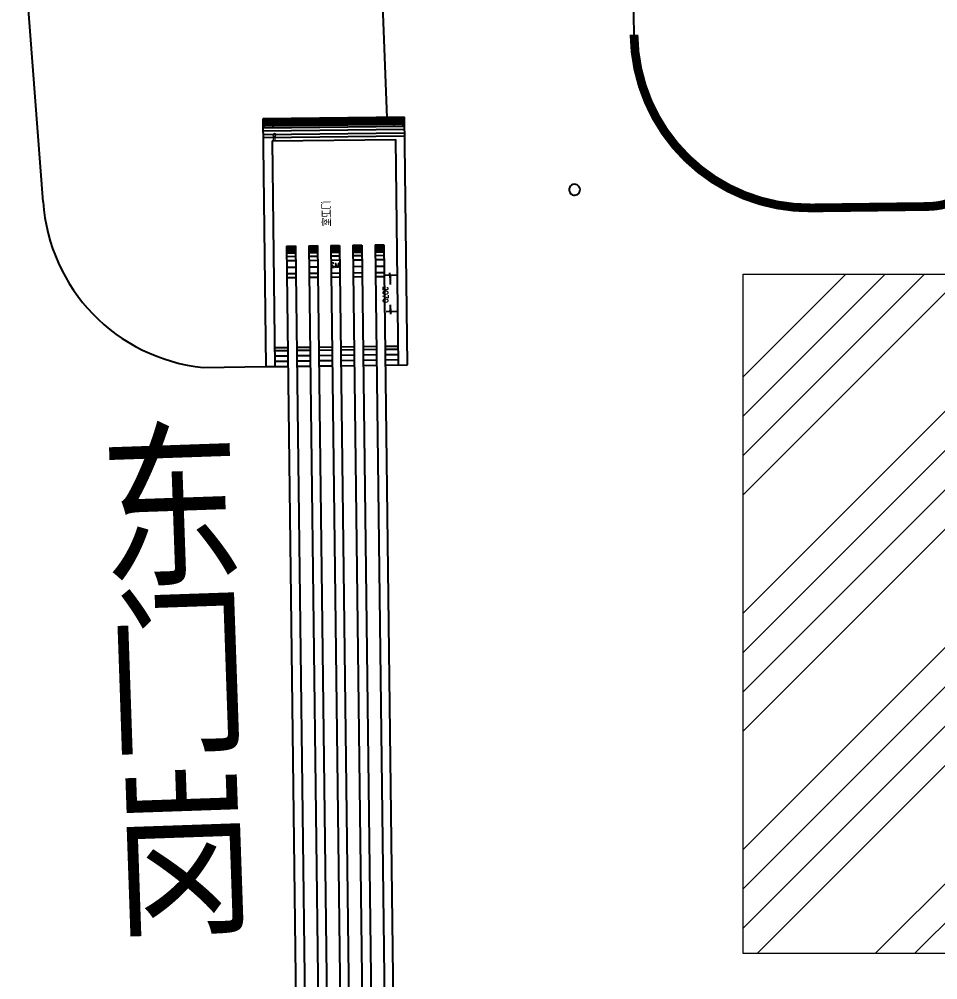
# Model space of a CAD drawing. Extents: x 60102 to 11003895, y 103457 to 3214550.
# Drawn here: x 9524904 to 9577273, y 2702313 to 2757064 of the extents above; entities that cross this region are included whole.
import ezdxf

# ---------------------------------------------------------------- set-up
doc = ezdxf.new("R2010")
doc.units = 0
doc.header["$LTSCALE"] = 10
doc.header["$PDMODE"] = 96
doc.layers.get('0').update_dxf_attribs({"linetype": 'CONTINUOUS', "lineweight": 0})
doc.layers.get('DEFPOINTS').update_dxf_attribs({"linetype": 'CONTINUOUS'})
for name, color, linetype in [('01', 7, 'CONTINUOUS'), ('jianzhulunkuox', 255, 'CONTINUOUS'), ('PUB_DIM', 3, 'CONTINUOUS'), ('PUB_HATCH', 8, 'CONTINUOUS'), ('PUB_TEXT', 7, 'CONTINUOUS'), ('STAIR', 2, 'CONTINUOUS'), ('ZW-字', 7, 'CONTINUOUS'), ('ZW-景观', 9, 'CONTINUOUS'), ('散水', 2, 'CONTINUOUS'), ('本院设计厂区道路', 161, 'CONTINUOUS'), ('本院设计标高', 31, 'CONTINUOUS')]:
    doc.layers.add(name, color=color, linetype=linetype)
doc.styles.add('-宋体', font='')
doc.styles.add('_HZTXT', font='txt.shx', dxfattribs={"width": 0.8, "bigfont": 'hztxt.shx'})
doc.styles.add('_TCH_DIM', font='SIMPLEX', dxfattribs={"bigfont": 'GBCBIG'})
doc.styles.add('DIM_FONT', font='SIMPLEX.shx', dxfattribs={"width": 0.8})
doc.styles.get('-宋体').set_extended_font_data('SimSun')
doc.dimstyles.new('DIMN', dxfattribs={"dimtxt": 300, "dimasz": 1, "dimexe": 250, "dimexo": 300, "dimgap": 150, "dimtad": 1, "dimdec": 0, "dimzin": 0, "dimdsep": 46, "dimtxsty": 'DIM_FONT', "dimblk": '_DIMX', "dimcen": 0.09, "dimclrt": 7, "dimadec": 0, "dimazin": 0, "dimtfac": 1, "dimtdec": 0, "dimtix": 1, "dimtmove": 2, "dimatfit": 3, "dimldrblk": '_DIMX', "dimfxl": 1, "dimtolj": 1, "dimtzin": 0, "dimarcsym": 0})

# ---------------------------------------------------------------- blocks, each defined once
blk = doc.blocks.new('道路标高')
at = {"layer": '本院设计标高', "const_width": 490}
blk.add_lwpolyline([(-113, -217, 1), (113, 217, 1)], format="xyb", close=True, dxfattribs=at)
blk = doc.blocks.new('_DIMX')
blk.add_line((-150, 0), (150, 0))
at = {"const_width": 50}
blk.add_lwpolyline([(-70, -70), (70, 70)], dxfattribs=at)
blk = doc.blocks.new('*D63')
at = {"layer": 'DEFPOINTS', "color": 0, "lineweight": 0}
for p in [(9546044, 2742467), (9546808, 2742476), (9546833, 2740407)]:
    blk.add_point(p, dxfattribs=at)
at = {"layer": 'PUB_DIM', "color": 0, "lineweight": -2}
for p, q in [((9546508, 2742472), (9545794, 2742463)), ((9546044, 2742466), (9546050, 2741938)), ((9546533, 2740403), (9545819, 2740394)), ((9546069, 2740398), (9546064, 2740793))]:
    blk.add_line(p, q, dxfattribs=at)
for p, rotation in [((9546044, 2742467), 90.70424749637291), ((9546069, 2740397), 270.7042474963729)]:
    blk.add_blockref('_DIMX', p, dxfattribs=dict(at, rotation=rotation))
at = {"layer": 'PUB_DIM', "color": 7, "insert": (9545782, 2741362), "char_height": 300, "attachment_point": 5, "rotation": 270.7042, "style": 'DIM_FONT'}
blk.add_mtext('\\A1;2070', dxfattribs=at)

msp = doc.modelspace()

# ---------------------------------------------------------------- hatches: boundary and pattern name
at = {"layer": '01', "lineweight": 0}
h = msp.add_hatch(dxfattribs=at)
h.set_pattern_fill('ANSI34', color=3, scale=500, style=0)
h.paths.add_polyline_path([(9863176.952, 2706055.333), (9863116.605, 2710874.881), (9869116.129, 2710950.437), (9875115.654, 2711025.993), (9881115.178, 2711101.549), (9887114.702, 2711177.105), (9893114.226, 2711252.662), (9899113.751, 2711328.218), (9905113.275, 2711403.774), (9911112.799, 2711479.33), (9917112.323, 2711554.886), (9923111.848, 2711630.442), (9929617.962, 2711712.378), (9929615.48, 2711912.363), (9923109.344, 2711830.427), (9917109.819, 2711754.87), (9911110.295, 2711679.314), (9905110.771, 2711603.758), (9899111.247, 2711528.202), (9893111.722, 2711452.646), (9887112.198, 2711377.09), (9881112.674, 2711301.534), (9875113.149, 2711225.977), (9869113.625, 2711150.421), (9863114.101, 2711074.865), (9863076.54, 2714074.63), (9869076.064, 2714150.186), (9875075.589, 2714225.742), (9881075.113, 2714301.298), (9887074.637, 2714376.855), (9893074.161, 2714452.411), (9899073.686, 2714527.967), (9905073.21, 2714603.523), (9911072.734, 2714679.079), (9917072.258, 2714754.635), (9923071.783, 2714830.191), (9929578.259, 2714912.132), (9929615.48, 2711912.363), (9929617.962, 2711712.378), (9929640.838, 2709868.743, -0.414266635), (9926677.746, 2706831.746), (9923172.47, 2706788.888), (9917172.918, 2706715.532), (9911173.367, 2706642.177), (9905173.815, 2706568.821), (9899174.263, 2706495.466), (9893174.711, 2706422.11), (9887175.159, 2706348.755), (9881175.607, 2706275.4), (9875176.056, 2706202.044), (9869176.504, 2706128.689), (9863176.952, 2706055.333), (9679201.619, 2703805.901), (9859390.567, 2703805.901, -0.562750894), (9859845.901, 2704088.93, -0.285466266), (9860017.733, 2703805.901), (9952106.801, 2703805.901), (9972825.285, 2703805.901), (9972825.285, 2724965.739), (9972825.285, 2742539.867), (9952513.237, 2742539.867), (9566169.401, 2742539.867), (9566169.401, 2703805.901), (9679201.619, 2703805.901), (9863176.952, 2706055.333)])
h.paths.add_polyline_path([(9951475.937, 2704489.296, -1), (9951759.439, 2705048.766, -1), (9951475.937, 2704489.296)], flags=16)
h.paths.add_polyline_path([(9909558.662, 2704140.755, -1), (9909842.164, 2704700.225, -1), (9909558.662, 2704140.755)], flags=16)
h.paths.add_polyline_path([(9929267.123, 2728083.498, -1), (9929550.625, 2728642.968, -1), (9929267.123, 2728083.498)], flags=16)
h.paths.add_polyline_path([(9929375.698, 2733865.223), (9922844.867, 2733785.4), (9916845.315, 2733712.071), (9910845.763, 2733638.742), (9904846.211, 2733565.413), (9898846.659, 2733492.085), (9892847.107, 2733418.756), (9886847.555, 2733345.427), (9880848.003, 2733272.098), (9874848.451, 2733198.769), (9868848.899, 2733125.44), (9862849.347, 2733052.111), (9862812.126, 2736051.88), (9862750.091, 2741051.496), (9868749.643, 2741124.825), (9874749.195, 2741198.153), (9880748.747, 2741271.482), (9886748.299, 2741344.811), (9892747.851, 2741418.14), (9898747.402, 2741491.469), (9904746.954, 2741564.798), (9910746.506, 2741638.127), (9916746.058, 2741711.456), (9922745.61, 2741784.785), (9926244.313, 2741827.547, -0.414213535), (9929280.743, 2738864.449), (9929318.725, 2736864.75)], flags=16)

# ---------------------------------------------------------------- linework, layer by layer
at = {"color": 0, "ltscale": 0.5}
for p, q in [((9539403.581, 2750104.42, 0), (9539400.02, 2750391.446, 0)), ((9539504.406, 2750105.671, 0), (9539500.845, 2750392.697, 0))]:
    msp.add_line(p, q, dxfattribs=at)
at = {"color": 0, "ltscale": 0.5, "extrusion": (2.48879e-24, 3.08811e-26, -1)}
msp.add_ellipse((9539452.537, 2750463.904, 0), major_axis=(-80.399, -1.691), ratio=0.999999991, start_param=0.008625773, end_param=6.29181108, dxfattribs=at)
at = {"layer": '01', "color": 0, "lineweight": 0}
msp.add_lwpolyline([(9566169.401, 2742539.867), (9972825.285, 2742539.867), (9972825.285, 2703805.901), (9566169.401, 2703805.901)], close=True, dxfattribs=at)
at = {"layer": 'jianzhulunkuox', "color": 0, "ltscale": 3}
for p, q in [((9545301.37, 2766175.821), (9545854.974, 2751465.731, 0)), ((9535386.737, 2737218.39, 0), (9538973.124, 2737262.89, 0))]:
    msp.add_line(p, q, dxfattribs=at)
at = {"layer": 'PUB_HATCH', "color": 0}
for p, q in [((9538798.882, 2751305.605, 0), (9546864.931, 2751405.689, 0)), ((9538799.829, 2751229.304, 0), (9546865.878, 2751329.388, 0)), ((9538800.867, 2751145.654, 0), (9546866.924, 2751245.738, 0)), ((9538802.019, 2751052.739, 0), (9546868.069, 2751152.823, 0)), ((9538802.875, 2750983.768, 0), (9546868.925, 2751083.851, 0)), ((9538804.282, 2750870.362, 0), (9546870.324, 2750970.446, 0)), ((9538806.435, 2750696.903, 0), (9546872.476, 2750796.986, 0)), ((9538808.989, 2750491.078, 0), (9546875.03, 2750591.161, 0)), ((9540149.618, 2744034.358, 0), (9540653.745, 2744040.613, 0)), ((9540150.818, 2743937.583, 0), (9540654.946, 2743943.838, 0)), ((9540152.043, 2743838.894, 0), (9540656.171, 2743845.149, 0)), ((9540153.265, 2743740.382, 0), (9540657.393, 2743746.638, 0)), ((9541409.937, 2744049.996, 0), (9541914.065, 2744056.251, 0)), ((9541411.138, 2743953.221, 0), (9541915.266, 2743959.476, 0)), ((9541412.363, 2743854.532, 0), (9541916.49, 2743860.787, 0)), ((9541413.585, 2743756.021, 0), (9541917.713, 2743762.276, 0)), ((9542670.257, 2744065.634, 0), (9543174.385, 2744071.889, 0)), ((9542671.458, 2743968.859, 0), (9543175.586, 2743975.114, 0)), ((9542672.682, 2743870.17, 0), (9543176.81, 2743876.425, 0)), ((9542673.905, 2743771.659, 0), (9543178.032, 2743777.914, 0)), ((9543930.577, 2744081.272, 0), (9544434.704, 2744087.527, 0)), ((9543931.777, 2743984.497, 0), (9544435.905, 2743990.752, 0)), ((9543933.002, 2743885.808, 0), (9544437.13, 2743892.063, 0)), ((9543934.224, 2743787.297, 0), (9544438.352, 2743793.552, 0)), ((9543936.682, 2743589.218, 0), (9544440.81, 2743595.473, 0)), ((9545190.896, 2744096.91, 0), (9545695.024, 2744103.165, 0)), ((9545192.097, 2744000.135, 0), (9545696.225, 2744006.39, 0)), ((9545193.322, 2743901.446, 0), (9545697.449, 2743907.701, 0)), ((9545194.544, 2743802.935, 0), (9545698.672, 2743809.19, 0)), ((9545197.002, 2743604.856, 0), (9545701.13, 2743611.112, 0)), ((9540155.723, 2743542.304, 0), (9540659.851, 2743548.559, 0)), ((9540158.703, 2743302.16, 0), (9540662.831, 2743308.415, 0)), ((9541416.043, 2743557.942, 0), (9541920.17, 2743564.197, 0)), ((9541419.022, 2743317.798, 0), (9541923.15, 2743324.053, 0)), ((9542676.362, 2743573.58, 0), (9543180.49, 2743579.835, 0)), ((9542679.342, 2743333.436, 0), (9543183.47, 2743339.691, 0)), ((9543939.662, 2743349.074, 0), (9544443.79, 2743355.329, 0)), ((9545199.981, 2743364.712, 0), (9545704.109, 2743370.967, 0)), ((9540163.342, 2742928.252, 0), (9540667.47, 2742934.508, 0)), ((9540167.824, 2742567.014, 0), (9540671.952, 2742573.269, 0)), ((9541423.662, 2742943.89, 0), (9541927.79, 2742950.146, 0)), ((9541428.144, 2742582.652, 0), (9541932.272, 2742588.907, 0)), ((9542683.981, 2742959.529, 0), (9543188.109, 2742965.784, 0)), ((9542688.464, 2742598.29, 0), (9543192.592, 2742604.545, 0)), ((9543944.301, 2742975.167, 0), (9544448.429, 2742981.422, 0)), ((9543948.783, 2742613.928, 0), (9544452.911, 2742620.183, 0)), ((9545204.621, 2742990.805, 0), (9545708.749, 2742997.06, 0)), ((9545209.103, 2742629.566, 0), (9545713.231, 2742635.821, 0)), ((9539465.905, 2738176.574, 0), (9540222.185, 2738185.958, 0)), ((9540726.313, 2738192.214, 0), (9541482.504, 2738201.596, 0)), ((9541986.632, 2738207.852, 0), (9542742.824, 2738217.234, 0)), ((9543246.952, 2738223.49, 0), (9544003.144, 2738232.873, 0)), ((9544507.272, 2738239.128, 0), (9545263.463, 2738248.511, 0)), ((9545767.591, 2738254.766, 0), (9546523.695, 2738264.148, 0)), ((9539469.656, 2737874.098, 0), (9540225.938, 2737883.482, 0)), ((9539473.407, 2737571.621, 0), (9540229.691, 2737581.005, 0)), ((9540730.066, 2737889.737, 0), (9541486.257, 2737899.12, 0)), ((9540733.819, 2737587.26, 0), (9541490.011, 2737596.643, 0)), ((9541990.385, 2737905.375, 0), (9542746.577, 2737914.758, 0)), ((9541994.138, 2737602.898, 0), (9542750.33, 2737612.281, 0)), ((9543250.705, 2737921.013, 0), (9544006.897, 2737930.396, 0)), ((9543254.458, 2737618.536, 0), (9544010.65, 2737627.919, 0)), ((9544511.025, 2737936.651, 0), (9545267.216, 2737946.034, 0)), ((9544514.778, 2737634.174, 0), (9545270.97, 2737643.557, 0)), ((9545771.344, 2737952.289, 0), (9546527.446, 2737961.671, 0)), ((9545775.098, 2737649.812, 0), (9546531.198, 2737659.194, 0))]:
    msp.add_line(p, q, dxfattribs=at)
at = {"layer": 'PUB_TEXT', "color": 0, "ltscale": 0.5}
for p, q in [((9538797.988, 2751378.161, 0), (9538899.21, 2751279.398, 0)), ((9538897.98, 2751379.391, 0), (9538799.217, 2751278.169, 0)), ((9539297.969, 2751384.307, 0), (9539399.19, 2751285.544, 0)), ((9539397.961, 2751385.536, 0), (9539299.196, 2751284.315, 0)), ((9546197.448, 2751469.118, 0), (9546298.671, 2751370.355, 0)), ((9546297.44, 2751470.347, 0), (9546198.677, 2751369.125, 0)), ((9546697.428, 2751475.262, 0), (9546798.65, 2751376.499, 0)), ((9546797.421, 2751476.491, 0), (9546698.658, 2751375.269, 0)), ((9538802.29, 2751028.188, 0), (9538903.512, 2750929.425, 0)), ((9538902.282, 2751029.417, 0), (9538803.519, 2750928.195, 0)), ((9539302.271, 2751034.334, 0), (9539403.492, 2750935.57, 0)), ((9539402.263, 2751035.563, 0), (9539303.5, 2750934.341, 0)), ((9546201.75, 2751119.143, 0), (9546302.971, 2751020.379, 0)), ((9546301.742, 2751120.372, 0), (9546202.979, 2751019.15, 0)), ((9546701.73, 2751125.288, 0), (9546802.952, 2751026.525, 0)), ((9546801.723, 2751126.517, 0), (9546702.959, 2751025.296, 0))]:
    msp.add_line(p, q, dxfattribs=at)
at = {"layer": 'STAIR', "color": 0}
for p, q in [((9540148.371, 2744134.783, 0), (9540652.499, 2744141.038, 0)), ((9540148.371, 2744134.783, 0), (9540762.292, 2694657.073, 0)), ((9540652.499, 2744141.038, 0), (9541261.087, 2694663.262, 0)), ((9541408.691, 2744150.421, 0), (9541912.819, 2744156.676, 0)), ((9541408.691, 2744150.421, 0), (9542022.612, 2694672.711, 0)), ((9541912.819, 2744156.676, 0), (9542521.407, 2694678.9, 0)), ((9542669.011, 2744166.059, 0), (9543173.139, 2744172.314, 0)), ((9542669.011, 2744166.059, 0), (9543282.932, 2694688.349, 0)), ((9543173.139, 2744172.314, 0), (9543781.726, 2694694.538, 0)), ((9543929.33, 2744181.697, 0), (9544433.458, 2744187.952, 0)), ((9543929.33, 2744181.697, 0), (9544543.252, 2694703.987, 0)), ((9544433.458, 2744187.952, 0), (9545042.046, 2694710.177, 0)), ((9545189.65, 2744197.335, 0), (9545693.778, 2744203.59, 0)), ((9545189.65, 2744197.335, 0), (9545803.571, 2694719.626, 0)), ((9545693.778, 2744203.59, 0), (9546302.366, 2694725.815, 0)), ((9540675.023, 2742325.76, 0), (9540170.895, 2742319.504, 0)), ((9541935.343, 2742341.398, 0), (9541431.215, 2742335.142, 0)), ((9543195.663, 2742357.036, 0), (9542691.535, 2742350.78, 0)), ((9544455.982, 2742372.674, 0), (9543951.855, 2742366.419, 0)), ((9545716.302, 2742388.312, 0), (9545212.174, 2742382.057, 0))]:
    msp.add_line(p, q, dxfattribs=at)
at = {"layer": 'ZW-景观', "color": 0, "linetype": 'Continuous'}
msp.add_line((9526269.234, 2746653.571, 0), (9524904.115, 2764534.557), dxfattribs=at)
at = {"layer": 'ZW-景观', "color": 0, "linetype": 'Continuous', "extrusion": (-1.8575e-09, -3.72365e-11, 1)}
msp.add_arc((9536413.079, 2747333.026, -0.018), 10166.575, 183.832061, 264.2059726, dxfattribs=at)
at = {"layer": '散水', "color": 0}
for p, q in [((9546864.046, 2751478.252, 0), (9538797.982, 2751378.168, 0)), ((9538797.982, 2751378.168, 0), (9538973.124, 2737262.89, 0)), ((9547038.67, 2737362.968, 0), (9546864.046, 2751478.252, 0)), ((9538811.118, 2750319.499, 0), (9546877.142, 2750419.583, 0)), ((9539317.748, 2750124.103, 0), (9546375.538, 2750211.677, 0)), ((9546534.952, 2737356.425, 0), (9546375.538, 2750211.677, 0)), ((9539317.748, 2750124.103, 0), (9539477.159, 2737269.125, 0)), ((9540220.308, 2738337.197, 0), (9539464.029, 2738327.813, 0)), ((9541480.628, 2738352.835, 0), (9540724.436, 2738343.452, 0)), ((9542740.947, 2738368.473, 0), (9541984.756, 2738359.09, 0)), ((9544001.267, 2738384.111, 0), (9543245.075, 2738374.728, 0)), ((9545261.587, 2738399.749, 0), (9544505.395, 2738390.366, 0)), ((9546521.819, 2738415.386, 0), (9545765.715, 2738406.004, 0)), ((9538973.124, 2737262.89, 0), (9540233.445, 2737278.479, 0)), ((9538973.124, 2737262.89, 0), (9539477.253, 2737269.126, 0)), ((9540737.573, 2737284.715, 0), (9541493.765, 2737294.069, 0)), ((9541997.893, 2737300.304, 0), (9542754.085, 2737309.658, 0)), ((9543258.213, 2737315.894, 0), (9544014.406, 2737325.247, 0)), ((9544518.534, 2737331.483, 0), (9545274.726, 2737340.837, 0)), ((9545778.854, 2737347.072, 0), (9547038.674, 2737362.655, 0))]:
    msp.add_line(p, q, dxfattribs=at)
at = {"layer": '本院设计厂区道路', "color": 0, "linetype": 'Continuous'}
msp.add_line((9559953.658, 2756182.715, -0.001), (9559733.989, 2773886.475, 0), dxfattribs=at)
at = {"layer": '本院设计厂区道路', "color": 0, "linetype": 'Continuous', "const_width": 500, "elevation": -0.001, "flags": 128}
msp.add_lwpolyline([(9559953.658, 2756182.715, 0.414160493), (9570075.148, 2746307.533)], format="xyb", dxfattribs=at)
at = {"layer": '本院设计厂区道路', "color": 0, "linetype": 'Continuous', "ltscale": 3, "const_width": 500, "elevation": 0, "flags": 128}
msp.add_lwpolyline([(9576721.608, 2746388.798, 0.414213562), (9580672.405, 2750437.403)], format="xyb", dxfattribs=at)
msp.add_lwpolyline([(9576721.608, 2746388.798), (9570075.148, 2746307.533)], dxfattribs=at)

# ---------------------------------------------------------------- block references
at = {"layer": '本院设计标高', "color": 0, "linetype": 'Continuous', "ltscale": 3, "xscale": 1.280000001799387, "yscale": 1.279999986290932, "zscale": 1.28, "rotation": 0.6904814691178797}
msp.add_blockref('道路标高', (9556567.665, 2747342.37, 0), dxfattribs=at)

# ---------------------------------------------------------------- texts
at = {"layer": 'PUB_TEXT', "color": 0, "ltscale": 0.5, "style": '_HZTXT', "text_generation_flag": 4, "width": 0.8}
msp.add_text('门卫室', height=450, rotation=270.7042478, dxfattribs=at).set_placement((9542666.824, 2746717.715, 0))
at = {"layer": 'PUB_TEXT', "color": 0, "style": '_TCH_DIM', "text_generation_flag": 4, "width": 0.705882}
msp.add_text('M2', height=297.5, rotation=180.7042478, dxfattribs=at).set_placement((9543161.282, 2742890.426, 0))
at = {"layer": 'ZW-字', "color": 0, "linetype": 'Continuous', "style": '-宋体', "width": 0.8}
for s, p in [('东', (9529644.538, 2725414.619)), ('门', (9529974.052, 2715932.008)), ('岗', (9530327.038, 2705536.425, 0))]:
    msp.add_text(s, height=7500, rotation=1.9778017, dxfattribs=at).set_placement(p)

# ---------------------------------------------------------------- dimensions: what is measured, and where the dimension line sits
at = {"layer": 'PUB_DIM', "color": 0}
dim = msp.add_linear_dim(base=(9546043.873, 2742466.529), p1=(9546833.467, 2740406.556), p2=(9546808.03, 2742475.922), angle=90.7042475, dimstyle='DIMN', dxfattribs=at)
dim.commit()
dim.dimension.update_dxf_attribs({"geometry": '*D63', "text_midpoint": (9545782.429, 2741361.945), "dimtype": 161})

doc.saveas('drawing.dxf')
